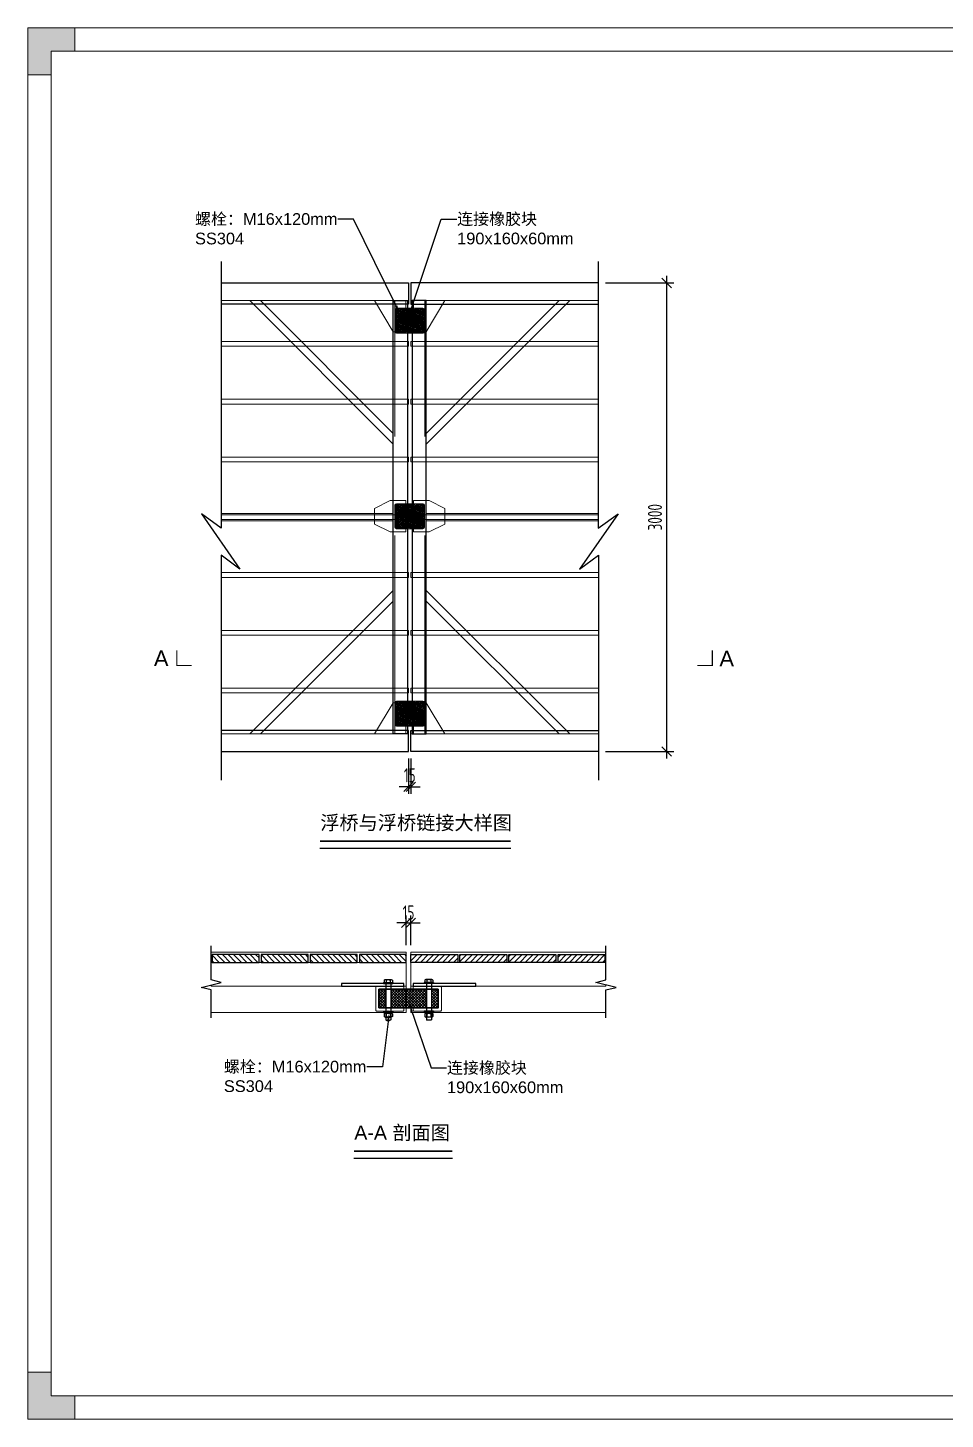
# Model space of a CAD drawing. Header units: millimetres. Extents: x 136606 to 1231039, y 82794 to 127364.
# Drawn here: x 790337 to 796211, y 118429 to 127339 of the extents above; entities that cross this region are included whole.
import ezdxf
from ezdxf import colors
from ezdxf.entities.mleader import LeaderData, LeaderLine
from ezdxf.enums import TextEntityAlignment as Align
from ezdxf.math import Vec2, Vec3

# ---------------------------------------------------------------- set-up
doc = ezdxf.new("R2010")
doc.units = ezdxf.units.MM
for name, pattern in [('CENTER', [0.6, 0.375, -0.075, 0.075, -0.075]), ('CENTER2', [28.575, 19.05, -3.175, 3.175, -3.175]), ('HIDDEN', [9.525, 6.35, -3.175])]:
    doc.linetypes.add(name, pattern=pattern)
for name, color, linetype in [('HR-dimension', 9, 'Continuous'), ('标注', 9, 'Continuous'), ('螺丝', 7, 'Continuous'), ('连接橡胶块', 150, 'Continuous'), ('连接端梁', 130, 'Continuous'), ('铺板', 42, 'Continuous')]:
    doc.layers.add(name, color=color, linetype=linetype)
for name, color, linetype, lineweight in [('加强板', 140, 'Continuous', 18), ('图框', 7, 'Continuous', 13), ('文本', 3, 'Continuous', 13), ('橡胶块', 30, 'Continuous', 9), ('虚线', 1, 'CENTER2', 0), ('铝型材', 7, 'Continuous', 13), ('铝斜撑', 241, 'Continuous', 9), ('铝龙骨', 7, 'Continuous', 9)]:
    doc.layers.add(name, color=color, linetype=linetype, lineweight=lineweight)
doc.styles.add('Arial', font='arial.ttf')
doc.styles.add('hztxt', font='ros1.shx', dxfattribs={"width": 0.8, "bigfont": 'hztxt.shx'})
doc.dimstyles.new('DIM-30', dxfattribs={"dimscale": 30, "dimtxt": 3, "dimasz": 2, "dimexe": 1.5, "dimexo": 1.5, "dimgap": 1, "dimtad": 1, "dimdec": 1, "dimdsep": 46, "dimtxsty": 'hztxt', "dimblk": 'OBLIQUE', "dimcen": 0, "dimdle": 1.5, "dimclrd": 9, "dimclre": 9, "dimclrt": 2, "dimadec": 1, "dimazin": 0, "dimtfac": 1, "dimtdec": 1, "dimtix": 1, "dimtmove": 2, "dimatfit": 3, "dimldrblk": 'OBLIQUE', "dimfxl": 15, "dimtolj": 1, "dimtzin": 0, "dimarcsym": 1})
pattern_1 = [(135, (-150147.14, -546133.318), (-17.6776695, -17.6776695), [])]

# ---------------------------------------------------------------- blocks, each defined once
blk = doc.blocks.new('连接加强板')
at = {"layer": '加强板'}
blk.add_lwpolyline([(-194915.5, -558.8), (-194915.5, -358.8), (-195115.5, -478.8), (-195115.5, -558.8)], close=True, dxfattribs=at)
for centre in [(-195095.5, -518.8), (-194995.5, -518.8)]:
    blk.add_circle(centre, 9, dxfattribs=at)
blk = doc.blocks.new('加强板2')
at = {"layer": '加强板'}
blk.add_lwpolyline([(-1925888, 5795952.8), (-1925788, 5795952.8), (-1925688, 5795902.8), (-1925688, 5795802.8), (-1925788, 5795752.8), (-1925888, 5795752.8), (-1925888, 5795952.8)], dxfattribs=at)
for centre in [(-1925848, 5795902.8), (-1925848, 5795802.8)]:
    blk.add_circle(centre, 9, dxfattribs=at)
blk = doc.blocks.new('_Oblique')
at = {"color": 0, "linetype": 'ByBlock', "lineweight": -2}
blk.add_line((-0.5, -0.5), (0.5, 0.5), dxfattribs=at)
blk = doc.blocks.new('*D2416')
at = {"color": 9, "lineweight": -2, "transparency": 16777216}
for p, q in [((3411327, -538492.6), (3411327, -538304.5)), ((3411357, -538492.6), (3411357, -538304.5)), ((3411327, -538349.5), (3411267, -538349.5)), ((3411327, -538349.5), (3411357, -538349.5)), ((3411357, -538349.5), (3411417, -538349.5))]:
    blk.add_line(p, q, dxfattribs=at)
at = {"layer": 'Defpoints', "color": 0, "transparency": 16777216}
for p in [(3411357, -538349.5), (3411327, -538537.6), (3411357, -538537.6)]:
    blk.add_point(p, dxfattribs=at)
at = {"color": 9, "lineweight": -2, "transparency": 16777216, "xscale": 60, "yscale": 60, "zscale": 60}
blk.add_blockref('_Oblique', (3411327, -538349.5), dxfattribs=at)
at = {"color": 9, "lineweight": -2, "transparency": 16777216, "xscale": 60, "yscale": 60, "zscale": 60, "rotation": 180}
blk.add_blockref('_Oblique', (3411357, -538349.5), dxfattribs=at)
at = {"color": 2, "transparency": 16777216, "insert": (3411342, -538284.1), "char_height": 90, "attachment_point": 5, "style": 'hztxt'}
blk.add_mtext('\\A1;15', dxfattribs=at)
blk = doc.blocks.new('*U2412')
at = {"layer": '铝龙骨', "color": 252}
blk.add_lwpolyline([(-600.4, -15), (600.4, -15), (600.4, 15), (-600.4, 15)], dxfattribs=at)
blk = doc.blocks.new('*U2413')
at = {"color": 0, "linetype": 'ByBlock', "lineweight": -2, "transparency": 16777216}
for p in [(0, 2220), (0, 1850), (0, 1480), (0, 1110), (0, 740), (0, 370), (0, 0)]:
    blk.add_blockref('*U2412', p, dxfattribs=at)
blk = doc.blocks.new('橡胶块')
h = blk.add_hatch()
h.set_pattern_fill('ANSI36', color=2, scale=2)
h.paths.add_polyline_path([(0, 70, 0.41421356), (-10, 80), (-180, 80, 0.41421356), (-190, 70), (-190, -70, 0.41421356), (-180, -80), (-10, -80, 0.41421356), (0, -70)])
h.paths.add_polyline_path([(-166.93, 50, -1), (-153.07, 50, -1)], flags=16)
h.paths.add_polyline_path([(-153.07, -50, -1), (-166.93, -50, -1)], flags=16)
h.paths.add_polyline_path([(-36.93, 50, -1), (-23.07, 50, -1)], flags=16)
h.paths.add_polyline_path([(-23.07, -50, -1), (-36.93, -50, -1)], flags=16)
at = {"layer": '橡胶块', "color": 1, "linetype": 'CENTER', "ltscale": 0.36}
for p, q in [((-167.623, 50), (-152.377, 50)), ((-160, 42.377), (-160, 57.623)), ((-22.377, 50), (-37.623, 50)), ((-30, 42.377), (-30, 57.623)), ((-167.623, -50), (-152.377, -50)), ((-160, -42.377), (-160, -57.623)), ((-22.377, -50), (-37.623, -50)), ((-30, -42.377), (-30, -57.623))]:
    blk.add_line(p, q, dxfattribs=at)
at = {"layer": '橡胶块', "color": 2}
blk.add_lwpolyline([(0, 70), (0, -70, -0.41421356), (-10, -80), (-180, -80, -0.41421356), (-190, -70), (-190, 70, -0.41421356), (-180, 80), (-10, 80, -0.41421356)], format="xyb", close=True, dxfattribs=at)
at = {"layer": '橡胶块', "color": 5}
for centre in [(-160, 50), (-30, 50), (-160, -50), (-30, -50)]:
    blk.add_circle(centre, 6.93, dxfattribs=at)
blk = doc.blocks.new('*D826')
at = {"color": 9, "lineweight": -2, "transparency": 16777216}
for p, q in [((3411342, -537297.9), (3411342, -537525.2)), ((3411357, -537297.9), (3411357, -537525.2)), ((3411342, -537480.2), (3411282, -537480.2)), ((3411342, -537480.2), (3411357, -537480.2)), ((3411357, -537480.2), (3411417, -537480.2))]:
    blk.add_line(p, q, dxfattribs=at)
at = {"layer": 'Defpoints', "color": 0, "transparency": 16777216}
for p in [(3411342, -537252.9, 0), (3411357, -537252.9, 0), (3411357, -537480.2)]:
    blk.add_point(p, dxfattribs=at)
at = {"color": 9, "lineweight": -2, "transparency": 16777216, "xscale": 60, "yscale": 60, "zscale": 60}
blk.add_blockref('_Oblique', (3411342, -537480.2), dxfattribs=at)
at = {"color": 9, "lineweight": -2, "transparency": 16777216, "xscale": 60, "yscale": 60, "zscale": 60, "rotation": 180}
blk.add_blockref('_Oblique', (3411357, -537480.2), dxfattribs=at)
at = {"color": 2, "transparency": 16777216, "insert": (3411349.5, -537405.2), "char_height": 90, "attachment_point": 5, "style": 'hztxt'}
blk.add_mtext('\\A1;15', dxfattribs=at)
blk = doc.blocks.new('m161')
at = {"layer": '螺丝'}
for points in [[(2, 13.1, 0.611769), (2, 6.5, 0.611769)], [(2, 6.6, 0.305859), (2, -6.5, 0.305859)], [(110.1, 6.5, -0.61177), (110.1, 13.1, -0.61177)], [(110.1, -6.5, -0.305858), (110.1, 6.6, -0.305858)], [(118.1, 6.5, 0.61177), (118.1, 13.1, 0.61177)], [(118.1, -6.5, 0.305858), (118.1, 6.6, 0.305858)], [(2, -6.5, 0.611769), (2, -13.1, 0.611769)], [(110.1, -13.1, -0.61177), (110.1, -6.5, -0.61177)], [(118.1, -13.1, 0.61177), (118.1, -6.5, 0.61177)]]:
    blk.add_lwpolyline(points, format="xyb", dxfattribs=at)
for points in [[(0, 9.8), (0, -9.8)], [(2, 13.1), (10, 13.1)], [(2, 6.5), (10, 6.5)], [(10, 15), (10, -15)], [(10, 15), (13, 15)], [(10, 13.1), (10, -13.1)], [(13, 15), (13, -15)], [(13, 8), (128.5, 8)], [(101, 15), (104, 15)], [(101, 15), (101, -15)], [(104, 15), (104, -15)], [(104, 12.1), (108.1, 12.1)], [(104, 0), (108.1, 4.1)], [(104, -4.1), (108.1, 0)], [(108.1, 9.8), (108.1, -9.8)], [(110.1, 13.1), (118.1, 13.1)], [(110.1, 6.5), (118.1, 6.5)], [(120.1, 9.8), (120.1, -9.8)], [(128.5, 8), (130, 6.5)], [(130, 6.5), (130, -6.5)], [(2, -6.5), (10, -6.5)], [(2, -13.1), (10, -13.1)], [(10, -15), (13, -15)], [(13, -8), (128.5, -8)], [(101, -15), (104, -15)], [(104, -12.1), (108.1, -12.1)], [(110.1, -6.5), (118.1, -6.5)], [(110.1, -13.1), (118.1, -13.1)], [(128.5, -8), (130, -6.5)]]:
    blk.add_lwpolyline(points, dxfattribs=at)
blk.add_lwpolyline([(108.1, 12.1), (104, 12.1), (104, -12.1), (108.1, -12.1)], close=True, dxfattribs=at)
blk = doc.blocks.new('llk')
at = {"layer": '连接橡胶块'}
h = blk.add_hatch(dxfattribs=at)
h.set_pattern_fill('ANSI37', color=256, scale=2)
h.paths.add_polyline_path([(-74, 60), (-93, 60, 0.414214), (-95, 58), (-95, 2, 0.414214), (-93, 0), (-74, 0)])
h.paths.add_polyline_path([(56, 0), (56, 60), (-56, 60), (-56, 0)])
h.paths.add_polyline_path([(74, 0), (93, 0, 0.414214), (95, 2), (95, 58, 0.414214), (93, 60), (74, 60)])
blk.add_lwpolyline([(-93, 60), (93, 60, -0.414214), (95, 58), (95, 2, -0.414214), (93, 0), (-93, 0, -0.414214), (-95, 2), (-95, 58, -0.414214)], format="xyb", close=True, dxfattribs=at)
for points in [[(-74, 60), (-74, 0)], [(-56, 60), (-56, 0)], [(56, 60), (56, 0)], [(74, 60), (74, 0)]]:
    blk.add_lwpolyline(points, dxfattribs=at)
blk = doc.blocks.new('*U2408')
at = {"layer": '铺板'}
h = blk.add_hatch(dxfattribs=at)
h.set_pattern_fill('ANSI31', color=234, scale=200, angle=90, style=0)
h.set_pattern_definition(pattern_1)
h.paths.add_polyline_path([(150, 25), (-150, 25), (-150, -25), (150, -25)])
at = {"layer": '铺板', "color": 234, "elevation": 0}
blk.add_lwpolyline([(150, 25), (-150, 25), (-150, -25), (150, -25)], close=True, dxfattribs=at)
blk = doc.blocks.new('*U2409')
at = {"color": 0, "linetype": 'ByBlock', "lineweight": -2, "transparency": 16777216}
for p in [(0, 0), (314, 0), (628, 0), (942, 0)]:
    blk.add_blockref('*U2408', p, dxfattribs=at)
blk = doc.blocks.new('*U2410')
at = {"layer": '铺板'}
h = blk.add_hatch(dxfattribs=at)
h.set_pattern_fill('ANSI31', color=234, scale=200, angle=90, style=0)
h.set_pattern_definition(pattern_1)
h.paths.add_polyline_path([(150, 25), (-150, 25), (-150, -25), (150, -25)])
at = {"layer": '铺板', "color": 234, "elevation": 0}
blk.add_lwpolyline([(150, 25), (-150, 25), (-150, -25), (150, -25)], close=True, dxfattribs=at)
blk = doc.blocks.new('*U2411')
at = {"color": 0, "linetype": 'ByBlock', "lineweight": -2, "transparency": 16777216}
for p in [(0, 0), (314, 0), (628, 0), (942, 0)]:
    blk.add_blockref('*U2410', p, dxfattribs=at)
blk = doc.blocks.new('*D827')
at = {"color": 9, "lineweight": -2, "transparency": 16777216}
for p, q in [((3412994.7, -534207.9), (3412994.7, -537297.9)), ((3412602, -534252.9), (3413039.7, -534252.9)), ((3412602, -537252.9), (3413039.7, -537252.9))]:
    blk.add_line(p, q, dxfattribs=at)
at = {"layer": 'Defpoints', "color": 0, "transparency": 16777216}
for p in [(3412557, -534252.9, 0), (3412557, -537252.9, 0), (3412994.7, -537252.9)]:
    blk.add_point(p, dxfattribs=at)
at = {"color": 9, "lineweight": -2, "transparency": 16777216, "xscale": 60, "yscale": 60, "zscale": 60}
for p, rotation in [((3412994.7, -534252.9), 90), ((3412994.7, -537252.9), 270)]:
    blk.add_blockref('_Oblique', p, dxfattribs=dict(at, rotation=rotation))
at = {"color": 2, "transparency": 16777216, "insert": (3412919.7, -535752.9), "char_height": 90, "attachment_point": 5, "rotation": 90, "style": 'hztxt'}
blk.add_mtext('\\A1;3000', dxfattribs=at)
blk = doc.blocks.new('*U2414')
at = {"layer": '铝龙骨', "color": 252}
blk.add_lwpolyline([(-600.4, -15), (600.4, -15), (600.4, 15), (-600.4, 15)], dxfattribs=at)
blk = doc.blocks.new('*U2415')
at = {"color": 0, "linetype": 'ByBlock', "lineweight": -2, "transparency": 16777216}
for p in [(0, 2220), (0, 1850), (0, 1480), (0, 1110), (0, 740), (0, 370), (0, 0)]:
    blk.add_blockref('*U2414', p, dxfattribs=at)
blk = doc.blocks.new('GW-TK')
at = {"layer": '图框', "linetype": 'Continuous', "lineweight": 0}
h = blk.add_hatch(color=256, dxfattribs=at)
h.dxf.hatch_style = 1
h.paths.add_polyline_path([(927183.55, 464715.01), (927183.55, 464705.01), (927188.55, 464705.01), (927188.55, 464710.01), (927193.56, 464710.01), (927193.56, 464715.01)])
h = blk.add_hatch(color=256, dxfattribs=at)
h.dxf.hatch_style = 1
h.paths.add_polyline_path([(927193.56, 464418.01), (927193.56, 464423.01), (927188.55, 464423.01), (927188.55, 464428.01), (927183.55, 464428.01), (927183.55, 464418.01)])
for points in [[(927188.55, 464705.01), (927188.55, 464710.01), (927193.56, 464710.01), (927193.56, 464715.01), (927183.55, 464715.01), (927183.55, 464705.01)], [(927188.55, 464428.01), (927188.55, 464423.01), (927193.56, 464423.01), (927193.56, 464418.01), (927183.55, 464418.01), (927183.55, 464428.01)]]:
    blk.add_lwpolyline(points, close=True, dxfattribs=at)
at = {"layer": '图框'}
for points in [[(927183.55, 464715.01), (927603.55, 464715.01), (927603.55, 464418.01), (927183.55, 464418.01)], [(927188.55, 464710.01), (927598.55, 464710.01), (927598.55, 464423.01), (927188.55, 464423.01)]]:
    blk.add_lwpolyline(points, close=True, dxfattribs=at)
blk = doc.blocks.new('njsnjf')
at = {"color": 7, "elevation": 0}
for points in [[(3410141.97, -534114.5), (3410141.97, -535822.33), (3410015.75, -535731.91), (3410262.26, -536085.05), (3410141.15, -535995.25), (3410141.15, -537435.88)], [(3412556.97, -534114.5), (3412556.97, -535822.33), (3412683.19, -535731.91), (3412436.68, -536085.05), (3412557.79, -535995.25), (3412557.79, -537435.88)]]:
    blk.add_lwpolyline(points, dxfattribs=at)
at = {"color": 3, "elevation": 0}
for points in [[(3411341.97, -534252.91), (3411341.97, -534387.91), (3410141.97, -534387.91)], [(3410141.97, -534252.91), (3411341.97, -534252.91)], [(3411356.97, -534252.91), (3411356.97, -534387.91), (3412556.97, -534387.91)], [(3412556.97, -534252.91), (3411356.97, -534252.91)], [(3411341.97, -537252.91), (3411341.97, -537117.91), (3410141.15, -537117.91)], [(3411356.97, -537252.91), (3411356.97, -537117.91), (3412557.79, -537117.91)], [(3410141.15, -537252.91), (3411341.97, -537252.91)], [(3412557.79, -537252.91), (3411356.97, -537252.91)]]:
    blk.add_lwpolyline(points, dxfattribs=at)
at = {"const_width": 7.68, "elevation": 0}
for points in [[(3409858.12, -536606.18), (3409858.12, -536702.18), (3409954.12, -536702.18)], [(3413286.74, -536606.18), (3413286.74, -536702.18), (3413190.74, -536702.18)]]:
    blk.add_lwpolyline(points, dxfattribs=at)
at = {"const_width": 10}
for points in [[(3410774.7, -537827.12), (3411996.23, -537827.12)], [(3410992.1, -539812.1), (3411623.1, -539812.1)]]:
    blk.add_lwpolyline(points, dxfattribs=at)
for points in [[(3410774.7, -537871.68), (3411996.23, -537871.68)], [(3411771.97, -538755.59), (3411771.97, -538739.59), (3411731.97, -538739.59), (3411371.97, -538739.59), (3411371.97, -538755.59), (3411771.97, -538755.59)], [(3410992.1, -539856.65), (3411623.1, -539856.65)]]:
    blk.add_lwpolyline(points)
at = {"color": 8}
for points in [[(3410077.96, -538958.67), (3410077.96, -538780), (3410013.34, -538763.85), (3410142.59, -538731.53), (3410077.96, -538715.38), (3410077.96, -538497.85)], [(3412605.97, -538958.67), (3412605.97, -538780), (3412670.59, -538763.85), (3412541.34, -538731.53), (3412605.97, -538715.38), (3412605.97, -538497.85)]]:
    blk.add_lwpolyline(points, dxfattribs=at)
at = {"elevation": 0}
blk.add_lwpolyline([(3411311.97, -538755.59), (3411311.97, -538739.59), (3411271.97, -538739.59), (3410911.97, -538739.59), (3410911.97, -538755.59), (3411311.97, -538755.59)], dxfattribs=at)
at = {"layer": '图框', "color": 8}
for points in [[(3410077.96, -538780), (3410077.96, -538923.62), (3411326.97, -538923.62), (3411326.97, -538537.59), (3410077.96, -538537.59), (3410077.96, -538715.38)], [(3412605.97, -538780), (3412605.97, -538923.62), (3411356.97, -538923.62), (3411356.97, -538537.59), (3412605.97, -538537.59), (3412605.97, -538715.38)]]:
    blk.add_lwpolyline(points, dxfattribs=at)
at = {"layer": '图框', "color": 8, "elevation": 0}
for points in [[(3410077.96, -538747.69), (3410077.96, -538755.59), (3411326.97, -538755.59), (3411326.97, -538603.59), (3410077.96, -538603.59), (3410077.96, -538715.38)], [(3412605.97, -538747.69), (3412605.97, -538755.59), (3411356.97, -538755.59), (3411356.97, -538603.59), (3412605.97, -538603.59), (3412605.97, -538715.38)]]:
    blk.add_lwpolyline(points, dxfattribs=at)
at = {"layer": '虚线', "color": 1, "linetype": 'HIDDEN', "ltscale": 200}
for p, q in [((3411341.97, -534364.91, 0), (3410141.97, -534364.91, 0)), ((3411253.47, -537140.91, 0), (3411253.47, -534364.91, 0)), ((3411356.97, -534364.91, 0), (3412556.97, -534364.91, 0)), ((3411445.47, -537140.91, 0), (3411445.47, -534364.91, 0)), ((3411341.97, -537140.91, 0), (3410141.15, -537140.91, 0)), ((3411356.97, -537140.91, 0), (3412557.79, -537140.91, 0))]:
    blk.add_line(p, q, dxfattribs=at)
at = {"layer": '连接端梁', "elevation": 0}
for points in [[(3411334.47, -534364.91), (3411334.47, -537140.91), (3411244.47, -537140.91), (3411244.47, -534364.91)], [(3411364.47, -534364.91), (3411364.47, -537140.91), (3411454.47, -537140.91), (3411454.47, -534364.91)]]:
    blk.add_lwpolyline(points, close=True, dxfattribs=at)
at = {"layer": '铝型材', "color": 230, "linetype": 'ByBlock'}
for points in [[(3411213.76, -538755.69), (3411212.38, -538756.53, -0.2816376), (3411211.55, -538756.53), (3411210.18, -538755.69, 0.1164338), (3411209.73, -538755.59), (3411137.97, -538755.59, 0.4142136), (3411131.97, -538761.59), (3411131.97, -538909.59, 0.4142136), (3411137.97, -538915.59), (3411209.73, -538915.59, 0.1164338), (3411210.18, -538915.48), (3411211.55, -538914.64, -0.2816376), (3411212.38, -538914.64), (3411213.76, -538915.48, 0.1164338), (3411214.2, -538915.59), (3411306.97, -538915.59, 0.4142136), (3411311.97, -538910.59), (3411311.97, -538900.59, 0.4142136), (3411306.97, -538895.59), (3411151.97, -538895.59, -0.4142136), (3411149.97, -538893.59), (3411149.97, -538777.59, -0.4142136), (3411151.97, -538775.59), (3411306.97, -538775.59, 0.4142136), (3411311.97, -538770.59), (3411311.97, -538760.59, 0.4142136), (3411306.97, -538755.59), (3411214.2, -538755.59, 0.1164338)], [(3411470.18, -538755.69), (3411471.55, -538756.53, 0.2816376), (3411472.38, -538756.53), (3411473.76, -538755.69, -0.1164338), (3411474.2, -538755.59), (3411545.97, -538755.59, -0.4142136), (3411551.97, -538761.59), (3411551.97, -538909.59, -0.4142136), (3411545.97, -538915.59), (3411474.2, -538915.59, -0.1164338), (3411473.76, -538915.48), (3411472.38, -538914.64, 0.2816376), (3411471.55, -538914.64), (3411470.18, -538915.48, -0.1164338), (3411469.73, -538915.59), (3411376.97, -538915.59, -0.4142136), (3411371.97, -538910.59), (3411371.97, -538900.59, -0.4142136), (3411376.97, -538895.59), (3411531.97, -538895.59, 0.4142136), (3411533.97, -538893.59), (3411533.97, -538777.59, 0.4142136), (3411531.97, -538775.59), (3411376.97, -538775.59, -0.4142136), (3411371.97, -538770.59), (3411371.97, -538760.59, -0.4142136), (3411376.97, -538755.59), (3411469.73, -538755.59, -0.1164338)]]:
    blk.add_lwpolyline(points, format="xyb", close=True, dxfattribs=at)
at = {"layer": '铝斜撑', "color": 252}
for points, elevation in [([(3410393.08, -534364.91), (3411244.47, -535216.3), (3411244.47, -535284.18), (3410325.2, -534364.91)], 0), ([(3412305.86, -534364.91), (3411454.47, -535216.3), (3411454.47, -535284.18), (3412373.74, -534364.91)], 0), ([(3411244.47, -535776.91), (3410141.97, -535776.91), (3410141.97, -535728.91), (3411244.47, -535728.91)], 1675.31), ([(3412556.97, -535776.91), (3411454.47, -535776.91), (3411454.47, -535728.91), (3412556.97, -535728.91)], 0), ([(3410393.08, -537140.91), (3411244.47, -536289.52), (3411244.47, -536221.64), (3410325.2, -537140.91)], 0), ([(3412305.86, -537140.91), (3411454.47, -536289.52), (3411454.47, -536221.64), (3412373.74, -537140.91)], 0)]:
    blk.add_lwpolyline(points, close=True, dxfattribs=dict(at, elevation=elevation))
at = {"color": 2, "rotation": 90.00000000000001}
blk.add_blockref('连接加强板', (3410765.67, -339449.45, 0), dxfattribs=at)
at = {"color": 2, "xscale": -1, "rotation": 270}
blk.add_blockref('连接加强板', (3411933.27, -339449.45, 0), dxfattribs=at)
for name, p in [('*U2413', (3410741.56, -536862.91, 0)), ('*U2409', (3410234.97, -538578.59, 0))]:
    blk.add_blockref(name, p)
at = {"xscale": -1}
for name, p in [('*U2415', (3411957.38, -536862.91, 0)), ('*U2411', (3412448.97, -538578.59, 0))]:
    blk.add_blockref(name, p, dxfattribs=at)
at = {"color": 2, "xscale": -1}
blk.add_blockref('加强板2', (1485436.44, -6331599.25), dxfattribs=at)
at = {"color": 2}
blk.add_blockref('加强板2', (5337262.49, -6331599.25), dxfattribs=at)
at = {"layer": '加强板', "xscale": -1, "rotation": 90}
blk.add_blockref('连接加强板', (3410765.67, -732056.37, 0), dxfattribs=at)
at = {"layer": '加强板', "rotation": 270}
blk.add_blockref('连接加强板', (3411933.27, -732056.37, 0), dxfattribs=at)
at = {"layer": '橡胶块'}
for p in [(3411444.47, -534494.91, 0), (3411444.47, -535746.4), (3411444.47, -537010.91, 0)]:
    blk.add_blockref('橡胶块', p, dxfattribs=at)
at = {"layer": '螺丝', "yscale": 2, "zscale": 2}
for p, xscale, rotation in [((3411211.98, -538713.59), -2, 90), ((3411471.95, -538713.59), 2, 270)]:
    blk.add_blockref('m161', p, dxfattribs=dict(at, xscale=xscale, rotation=rotation))
at = {"layer": '连接橡胶块', "yscale": 2, "zscale": 2}
for xscale in [2, -2]:
    blk.add_blockref('llk', (3411341.97, -538895.59), dxfattribs=dict(at, xscale=xscale))
at = {"style": 'Arial'}
for p in [(3409711.57, -536656.12, 0), (3413332.61, -536657.5, 0)]:
    blk.add_text('A', height=100, dxfattribs=at).set_placement(p, align=Align.MIDDLE_LEFT)
at = {"color": 6, "style": 'Arial'}
for s, p in [('浮桥与浮桥链接大样图', (3410776.99, -537754.24)), ('A-A 剖面图', (3410994.4, -539739.22))]:
    blk.add_text(s, height=90, dxfattribs=at).set_placement(p)
dim = blk.add_linear_dim(base=(3412994.71, -537252.91), p1=(3412556.97, -534252.91, 0), p2=(3412556.97, -537252.91, 0), angle=90, dimstyle='DIM-30')
dim.commit()
dim.dimension.update_dxf_attribs({"geometry": '*D827', "text_midpoint": (3412919.71, -535752.91)})
dim = blk.add_linear_dim(base=(3411356.97, -537480.24), p1=(3411341.97, -537252.91, 0), p2=(3411356.97, -537252.91, 0), dimstyle='DIM-30')
dim.commit()
dim.dimension.update_dxf_attribs({"geometry": '*D826', "text_midpoint": (3411349.47, -537405.24)})
dim = blk.add_linear_dim(base=(3411356.97, -538349.49), p1=(3411326.97, -538537.59), p2=(3411356.97, -538537.59), text='15', dimstyle='DIM-30')
dim.commit()
dim.dimension.update_dxf_attribs({"geometry": '*D2416', "text_midpoint": (3411341.97, -538284.1), "dimtype": 160})
at = {"layer": '标注', "color": 6}
ml = blk.add_multileader_mtext('Standard', dxfattribs=at)
ml.set_content('{\\fSimSun|b0|i0|c134|p2;螺栓：}M16x120mm\\PSS304', color=6, style='Arial')
ml.set_leader_properties(color=9)
ml.build(insert=Vec2(0, 0))
ml.multileader.update_dxf_attribs({"dogleg_length": 100, "arrow_head_size": 50})
ctx = ml.context
ctx.base_point, ctx.char_height, ctx.arrow_head_size, ctx.plane_origin = Vec3(3409972.65, -533843.7, 0), 75, 50, Vec3(3408930.31, 775827.32, 0)
notes = []
notes.append((ctx, [(1, (1, 1, 0), (3410990.06, -533843.7, 0), (-1, 0), 100, [(0, [(3411284.47, -534444.91, 0)], 0, [])])]))
ctx.mtext.insert, ctx.mtext.width, ctx.mtext.defined_height, ctx.mtext.flow_direction = Vec3(3409974.65, -533805.54, 0), 1395.2726, 336.84, 5
ml = blk.add_multileader_mtext('Standard', dxfattribs=at)
ml.set_content('{\\fSimSun|b0|i0|c134|p2;连接橡胶块\\P}190x160x60mm', color=6, style='Arial')
ml.set_leader_properties(color=9)
ml.build(insert=Vec2(0, 0))
ml.multileader.update_dxf_attribs({"dogleg_length": 100, "arrow_head_size": 50})
ctx = ml.context
ctx.base_point, ctx.char_height, ctx.arrow_head_size, ctx.plane_origin = Vec3(3411651.21, -533843.52, 0), 75, 50, Vec3(3413092.8, -1842704.62, 0)
notes.append((ctx, [(0, (1, 1, 0), (3411551.21, -533843.52, 0), (1, 0), 100, [(0, [(3411337.91, -534480.59, 0)], 0, [])])]))
ctx.mtext.insert, ctx.mtext.width, ctx.mtext.defined_height, ctx.mtext.flow_direction = Vec3(3411653.21, -533805.38, 0), 800, 373.79, 5
ml = blk.add_multileader_mtext('Standard', dxfattribs=at)
ml.set_content('{\\fSimSun|b0|i0|c134|p2;连接橡胶块\\P}190x160x60mm', color=6, style='Arial')
ml.set_leader_properties(color=9)
ml.build(insert=Vec2(0, 0))
ml.multileader.update_dxf_attribs({"dogleg_length": 100, "arrow_head_size": 50})
ctx = ml.context
ctx.base_point, ctx.char_height, ctx.arrow_head_size, ctx.plane_origin = Vec3(3411585.94, -539279.17), 75, 50, Vec3(3412962.66, -1848448.92)
notes.append((ctx, [(0, (1, 1, 0), (3411485.94, -539279.17), (1, 0), 100, [(0, [(3411340.63, -538850.72)], 0, [])])]))
ctx.mtext.insert, ctx.mtext.width, ctx.mtext.defined_height, ctx.mtext.flow_direction = Vec3(3411587.94, -539241.03), 1000, 413.74, 5
ml = blk.add_multileader_mtext('Standard', dxfattribs=at)
ml.set_content('{\\fSimSun|b0|i0|c134|p2;螺栓：}M16x120mm\\PSS304', color=6, style='Arial')
ml.set_leader_properties(color=9)
ml.build(insert=Vec2(0, 0))
ml.multileader.update_dxf_attribs({"dogleg_length": 100, "arrow_head_size": 50})
ctx = ml.context
ctx.base_point, ctx.char_height, ctx.arrow_head_size, ctx.plane_origin = Vec3(3410157.36, -539271.89), 75, 50, Vec3(3408960.82, 770112.5)
notes.append((ctx, [(1, (1, 1, 0), (3411174.76, -539271.89), (-1, 0), 100, [(0, [(3411216.82, -538932.13)], 0, [])])]))
ctx.mtext.insert, ctx.mtext.width, ctx.mtext.defined_height, ctx.mtext.flow_direction = Vec3(3410159.36, -539233.73), 1306.296, 369.27, 5
for ctx, leaders in notes:
    for number, flags, end, landing, length, lines in leaders:
        leader = LeaderData()
        leader.index, (leader.has_last_leader_line, leader.has_dogleg_vector, leader.attachment_direction) = number, flags
        leader.last_leader_point, leader.dogleg_vector, leader.dogleg_length = Vec3(end), Vec3(landing), length
        for number, points, colour, breaks in lines:
            line = LeaderLine()
            line.index, line.vertices, line.color, line.breaks = number, Vec3.list(points), colors.encode_raw_color(colour), breaks
            leader.lines.append(line)
        ctx.leaders.append(leader)

msp = doc.modelspace()

# ---------------------------------------------------------------- block references
at = {"layer": 'HR-dimension'}
msp.add_blockref('njsnjf', (-2618566.7735, 659958.1043, -0.0007), dxfattribs=at)
at = {"layer": '文本', "xscale": 30, "yscale": 30, "zscale": 30}
msp.add_blockref('GW-TK', (-27025169.1602, -13814111.1586), dxfattribs=at)

doc.saveas('drawing.dxf')
